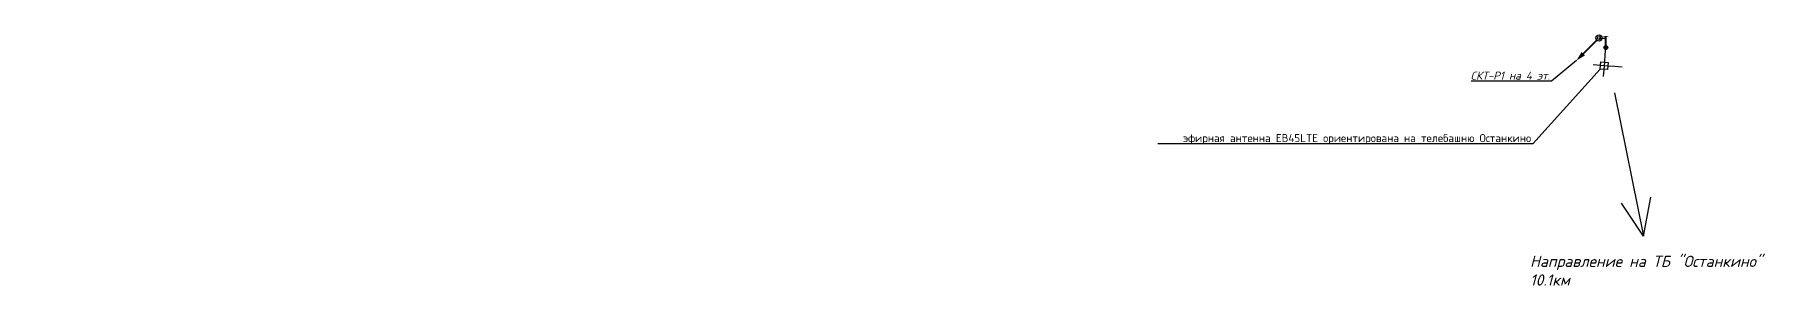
# Model space of a CAD drawing. Header units: millimetres. Extents: x 6978 to 1032874, y -121946 to 20667.
# Drawn here: x 978417 to 1032874, y -116663 to -108642 of the extents above; entities that cross this region are included whole.
import ezdxf
from ezdxf import colors
from ezdxf.entities.mleader import LeaderData, LeaderLine
from ezdxf.math import Vec2, Vec3

# ---------------------------------------------------------------- set-up
doc = ezdxf.new("R2010")
doc.units = ezdxf.units.MM
doc.layers.add('00-CC', color=7, linetype='Continuous')
doc.layers.add('Text', color=7, linetype='Continuous')
for name, color, linetype, lineweight in [('5-номер помещения', 7, 'Continuous', 9), ('РФ_Каб.Распределтельный', 4, 'Continuous', 30), ('СС Текст', 7, 'Continuous', 25), ('СС_СКК_Лоток', 54, 'Continuous', 30), ('Трассы', 1, 'Continuous', 30)]:
    doc.layers.add(name, color=color, linetype=linetype, lineweight=lineweight)
doc.styles.add('ISOCPEUR', font='isocpeui.ttf', dxfattribs={"height": 2.5})

# ---------------------------------------------------------------- blocks, each defined once
blk = doc.blocks.new('*U264')
blk.add_lwpolyline([(-7.07, -7.07, 0, 1.5, 0), (-4.95, -4.95, 2, 2, 0)], format="xyseb")
at = {"const_width": 0.5}
blk.add_lwpolyline([(-4.95, -4.95), (-0.71, -0.71)], dxfattribs=at)
at = {"color": 0}
for radius in [1, 0.5]:
    blk.add_circle((0, 0), radius, dxfattribs=at)

msp = doc.modelspace()

# ---------------------------------------------------------------- hatches: boundary and pattern name
at = {"layer": '00-CC'}
h = msp.add_hatch(color=6, dxfattribs=at)
h.dxf.hatch_style = 1
edge = h.paths.add_edge_path()
edge.add_arc((1027491, -109042), 60, 0, 360)
h = msp.add_hatch(color=6, dxfattribs=at)
h.dxf.hatch_style = 1
edge = h.paths.add_edge_path()
edge.add_arc((1027491, -109042), 60, 0, 360)
h = msp.add_hatch(color=6, dxfattribs=at)
h.dxf.hatch_style = 1
edge = h.paths.add_edge_path()
edge.add_arc((1027491, -109042), 60, 0, 360)
h = msp.add_hatch(color=6, dxfattribs=at)
h.dxf.hatch_style = 1
edge = h.paths.add_edge_path()
edge.add_arc((1027491, -109042), 60, 0, 360)

# ---------------------------------------------------------------- linework, layer by layer
at = {"layer": '00-CC', "color": 6}
for points, const_width in [([(1027565, -108692), (1027415, -108692)], 20), ([(1027490, -108992), (1027490, -108692)], 60), ([(1027490, -108992), (1027490, -108692)], 60)]:
    msp.add_lwpolyline(points, dxfattribs=dict(at, const_width=const_width))
msp.add_circle((1027491, -109042), 60, dxfattribs=at)
msp.add_circle((1027491, -109042), 60, dxfattribs=at)
msp.add_circle((1027491, -109042), 60, dxfattribs=at)
msp.add_circle((1027491, -109042), 60, dxfattribs=at)
at = {"layer": 'РФ_Каб.Распределтельный'}
msp.add_lwpolyline([(1027280, -108742), (1027490, -108742), (1027490, -108692)], dxfattribs=at)
at = {"layer": 'СС Текст', "ltscale": 50}
for p, q in [((1027763, -110455), (1028665, -114937)), ((1028665, -114937), (1028894, -113721)), ((1028665, -114937), (1027984, -113904))]:
    msp.add_line(p, q, dxfattribs=at)
at = {"layer": 'Трассы', "color": 1, "ltscale": 20}
for points in [[(1027465, -109269), (1027447, -109497)], [(1027484, -109042), (1027465, -109269)], [(1027324, -109601), (1027097, -109582)], [(1027551, -109619), (1027324, -109601)], [(1027428, -109724), (1027410, -109951)], [(1027447, -109497), (1027428, -109724)], [(1027778, -109638), (1027551, -109619)], [(1028005, -109657), (1027778, -109638)]]:
    msp.add_lwpolyline(points, dxfattribs=at)
msp.add_lwpolyline([(1027542, -109732), (1027315, -109713), (1027333, -109488), (1027560, -109507)], close=True, dxfattribs=at)

# ---------------------------------------------------------------- block references
at = {"layer": 'СС_СКК_Лоток', "xscale": 100, "yscale": 100, "zscale": 100}
msp.add_blockref('*U264', (1027280, -108742), dxfattribs=at)

# ---------------------------------------------------------------- texts
at = {"layer": '5-номер помещения', "insert": (1028912, -116021), "char_height": 350, "width": 7575.19, "attachment_point": 5, "style": 'ISOCPEUR', "bg_fill": 3, "box_fill_scale": 1.5, "bg_fill_color": 256, "bg_fill_transparency": 0}
msp.add_mtext('\\pxql;Направление на ТБ "Останкино" 10.1км', dxfattribs=at)

# ---------------------------------------------------------------- leaders
at = {"layer": 'Text', "lineweight": 0}
ml = msp.add_multileader_mtext('Standard', dxfattribs=at)
ml.set_content('{\\C256;СКТ-P1 на 4 эт.}', color=7, style='ISOCPEUR')
ml.set_leader_properties(color=256)
ml.build(insert=Vec2(0, 0))
ml.multileader.update_dxf_attribs({"has_dogleg": 0, "text_left_attachment_type": 6, "text_right_attachment_type": 6, "dogleg_length": 0.1, "arrow_head_size": 0, "scale": 100})
ctx = ml.context
ctx.base_point, ctx.scale, ctx.char_height, ctx.arrow_head_size, ctx.landing_gap_size, ctx.plane_origin = Vec3(1023047, -110094), 100, 250, 0, 50, Vec3(1021208, -111498)
ctx.left_attachment, ctx.right_attachment, ctx.text_align_type = 6, 6, 2
notes = []
notes.append((ctx, [(1, (1, 1, 0), (1025808, -110094), (-1, 0), 10, [(0, [(1026573, -109449)], 0, [])])]))
ctx.mtext.insert, ctx.mtext.width, ctx.mtext.alignment, ctx.mtext.flow_direction = Vec3(1025748, -109794), 2836.99, 3, 5
ml = msp.add_multileader_mtext('Standard', dxfattribs=at)
ml.set_content('{\\fISOCPEUR|b0|i0|c204|p34;\\C256;эфирная антенна ЕВ45LTE ориентирована на телебашню Останкино}', color=7, style='ISOCPEUR')
ml.set_leader_properties(color=256)
ml.build(insert=Vec2(0, 0))
ml.multileader.update_dxf_attribs({"has_dogleg": 0, "text_left_attachment_type": 6, "text_right_attachment_type": 6, "dogleg_length": 0.1, "arrow_head_size": 0, "scale": 100})
ctx = ml.context
ctx.base_point, ctx.scale, ctx.char_height, ctx.arrow_head_size, ctx.landing_gap_size, ctx.plane_origin = Vec3(1022384, -112048), 100, 250, 0, 50, Vec3(1023999, -112166)
ctx.left_attachment, ctx.right_attachment, ctx.text_align_type = 6, 6, 2
notes.append((ctx, [(1, (1, 1, 0), (1025219, -112048), (-1, 0), 10, [(0, [(1027315, -109713)], 0, [])])]))
ctx.mtext.insert, ctx.mtext.width, ctx.mtext.alignment, ctx.mtext.flow_direction = Vec3(1025159, -111748), 2836.99, 3, 5
for ctx, leaders in notes:
    for number, flags, end, landing, length, lines in leaders:
        leader = LeaderData()
        leader.index, (leader.has_last_leader_line, leader.has_dogleg_vector, leader.attachment_direction) = number, flags
        leader.last_leader_point, leader.dogleg_vector, leader.dogleg_length = Vec3(end), Vec3(landing), length
        for number, points, colour, breaks in lines:
            line = LeaderLine()
            line.index, line.vertices, line.color, line.breaks = number, Vec3.list(points), colors.encode_raw_color(colour), breaks
            leader.lines.append(line)
        ctx.leaders.append(leader)

doc.saveas('drawing.dxf')
